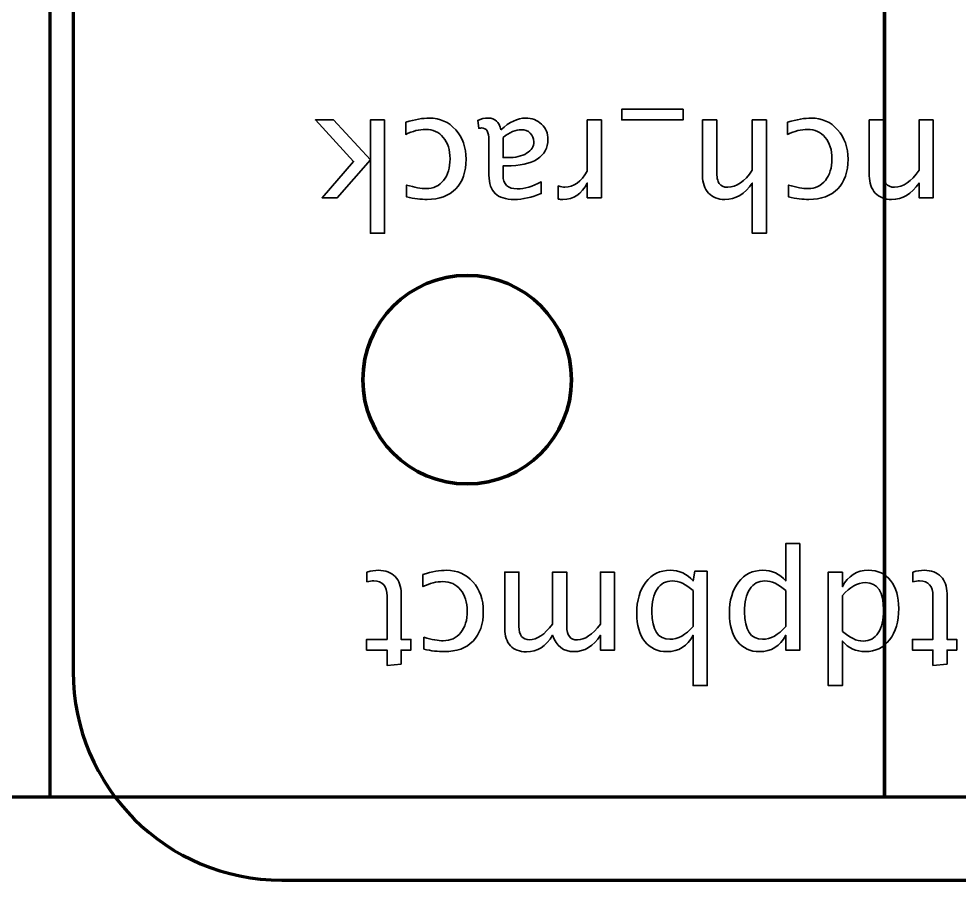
# Model space of a CAD drawing. Header units: centimetres. Extents: x -42 to 42, y -79 to 44.
# Drawn here: x 12.552 to 14.805, y -17.2 to -15.135 of the extents above; entities that cross this region are included whole.
import ezdxf

# ---------------------------------------------------------------- set-up
doc = ezdxf.new("R2010")
doc.units = ezdxf.units.CM
doc.header["$MEASUREMENT"] = 0
doc.layers.add('Layer 1', color=7, linetype='Continuous')

msp = doc.modelspace()

# ---------------------------------------------------------------- linework, layer by layer
at = {"layer": 'Layer 1', "color": 30, "lineweight": 106}
for points in [[(-18.37401, -17.00001), (16.62599, -17.00001), (16.62599, -13.00001), (-18.37401, -13.00001), (-18.37401, -17.00001)], [(12.62599, -17.00001), (16.62599, -17.00001), (16.62599, -13.00001), (12.62599, -13.00001), (12.62599, -17.00001)], [(12.62599, -17.00001), (14.62599, -17.00001), (14.62599, -15.00001), (12.62599, -15.00001), (12.62599, -17.00001)], [(14.62599, -17.00001), (16.62599, -17.00001), (16.62599, -15.00001), (14.62599, -15.00001), (14.62599, -17.00001)]]:
    msp.add_lwpolyline(points, close=True, dxfattribs=at)
at = {"layer": 'Layer 1', "color": 5, "lineweight": 106}
for points in [[(-18.374, -17), (16.626, -17), (16.626, -13), (-18.374, -13), (-18.374, -17)], [(12.626, -17), (16.626, -17), (16.626, -13), (12.626, -13), (12.626, -17)], [(12.626, -17), (14.626, -17), (14.626, -15), (12.626, -15), (12.626, -17)], [(14.626, -17), (16.626, -17), (16.626, -15), (14.626, -15), (14.626, -17)]]:
    msp.add_lwpolyline(points, close=True, dxfattribs=at)
at = {"layer": 'Layer 1', "color": 30, "lineweight": 106}
msp.add_ellipse((13.626, -16), major_axis=(0, 0.25), ratio=1, dxfattribs=at)
at = {"layer": 'Layer 1', "color": 5, "lineweight": 106}
msp.add_ellipse((13.62601, -15.99999), major_axis=(0, 0.25), ratio=1, dxfattribs=at)
at = {"layer": 'Layer 1', "lineweight": 106}
for points, knots in [([(23.08201, -13.29998), (23.08201, -13.29998), (23.08201, -16.69998), (23.08201, -16.69998), (23.08201, -16.69998), (23.08201, -16.97612), (22.85815, -17.19998), (22.58201, -17.19998), (22.58201, -17.19998), (22.58201, -17.19998), (13.18201, -17.19998), (13.18201, -17.19998), (13.18201, -17.19998), (12.90587, -17.19998), (12.68201, -16.97612), (12.68201, -16.69998), (12.68201, -16.69998), (12.68201, -16.69998), (12.68201, -13.29998), (12.68201, -13.29998), (12.68201, -13.29998), (12.68201, -13.02384), (12.90587, -12.79998), (13.18201, -12.79998), (13.18201, -12.79998), (13.18201, -12.79998), (22.58201, -12.79998), (22.58201, -12.79998), (22.58201, -12.79998), (22.85815, -12.79998), (23.08201, -13.02384), (23.08201, -13.29998)], [0, 0, 0, 0, 0.1111111, 0.1111111, 0.1111111, 0.1111111, 0.2222222, 0.2222222, 0.2222222, 0.2222222, 0.3333333, 0.3333333, 0.3333333, 0.3333333, 0.4444444, 0.4444444, 0.4444444, 0.4444444, 0.5555556, 0.5555556, 0.5555556, 0.5555556, 0.6666667, 0.6666667, 0.6666667, 0.6666667, 0.7777778, 0.7777778, 0.7777778, 0.7777778, 1, 1, 1, 1]), ([(13.62602, -16.24998), (13.48795, -16.24998), (13.37602, -16.13805), (13.37602, -15.99998), (13.37602, -15.99998), (13.37602, -15.86191), (13.48795, -15.74998), (13.62602, -15.74998), (13.62602, -15.74998), (13.76409, -15.74998), (13.87602, -15.86191), (13.87602, -15.99998), (13.87602, -15.99998), (13.87602, -16.13805), (13.76409, -16.24998), (13.62602, -16.24998)], [0, 0, 0, 0, 0.2, 0.2, 0.2, 0.2, 0.4, 0.4, 0.4, 0.4, 0.6, 0.6, 0.6, 0.6, 1, 1, 1, 1])]:
    msp.add_open_spline(points, degree=3, knots=knots, dxfattribs=at)
at = {"layer": 'Layer 1', "color": 5, "lineweight": 35}
for points, knots in [([(14.14332, -15.35158), (14.14332, -15.35158), (14.14332, -15.37698), (14.14332, -15.37698), (14.14332, -15.37698), (14.14332, -15.37698), (13.99657, -15.37698), (13.99657, -15.37698), (13.99657, -15.37698), (13.99657, -15.37698), (13.99657, -15.35158), (13.99657, -15.35158), (13.99657, -15.35158), (13.99657, -15.35158), (14.14332, -15.35158), (14.14332, -15.35158)], [0, 0, 0, 0, 0.2, 0.2, 0.2, 0.2, 0.4, 0.4, 0.4, 0.4, 0.6, 0.6, 0.6, 0.6, 1, 1, 1, 1]), ([(13.42806, -15.37698), (13.42806, -15.37698), (13.42806, -15.64897), (13.42806, -15.64897), (13.42806, -15.64897), (13.42806, -15.64897), (13.3942, -15.64897), (13.3942, -15.64897), (13.3942, -15.64897), (13.3942, -15.64897), (13.3942, -15.47323), (13.3942, -15.47323), (13.3942, -15.47323), (13.3942, -15.47323), (13.31482, -15.56395), (13.31482, -15.56395), (13.31482, -15.56395), (13.31482, -15.56395), (13.27825, -15.56395), (13.27825, -15.56395), (13.27825, -15.56395), (13.27825, -15.56395), (13.3541, -15.4767), (13.3541, -15.4767), (13.3541, -15.4767), (13.3541, -15.4767), (13.26237, -15.37698), (13.26237, -15.37698), (13.26237, -15.37698), (13.26237, -15.37698), (13.306, -15.37698), (13.306, -15.37698), (13.306, -15.37698), (13.306, -15.37698), (13.3942, -15.47288), (13.3942, -15.47288), (13.3942, -15.47288), (13.3942, -15.47288), (13.3942, -15.37698), (13.3942, -15.37698), (13.3942, -15.37698), (13.3942, -15.37698), (13.42806, -15.37698), (13.42806, -15.37698)], [0, 0, 0, 0, 0.0833333, 0.0833333, 0.0833333, 0.0833333, 0.1666667, 0.1666667, 0.1666667, 0.1666667, 0.25, 0.25, 0.25, 0.25, 0.3333333, 0.3333333, 0.3333333, 0.3333333, 0.4166667, 0.4166667, 0.4166667, 0.4166667, 0.5, 0.5, 0.5, 0.5, 0.5833333, 0.5833333, 0.5833333, 0.5833333, 0.6666667, 0.6666667, 0.6666667, 0.6666667, 0.75, 0.75, 0.75, 0.75, 0.8333333, 0.8333333, 0.8333333, 0.8333333, 1, 1, 1, 1]), ([(13.47892, -15.38262), (13.50085, -15.37604), (13.51978, -15.37275), (13.53572, -15.37275), (13.53572, -15.37275), (13.561, -15.37275), (13.58193, -15.3821), (13.59857, -15.40073), (13.59857, -15.40073), (13.61521, -15.41943), (13.62356, -15.44301), (13.62356, -15.47141), (13.62356, -15.47141), (13.62356, -15.50175), (13.61533, -15.52544), (13.59887, -15.54238), (13.59887, -15.54238), (13.5824, -15.55937), (13.55941, -15.56783), (13.5299, -15.56783), (13.5299, -15.56783), (13.51537, -15.56783), (13.49903, -15.56583), (13.48104, -15.56184), (13.48104, -15.56184), (13.48104, -15.56184), (13.48104, -15.53326), (13.48104, -15.53326), (13.48104, -15.53326), (13.50015, -15.53891), (13.51573, -15.54173), (13.52772, -15.54173), (13.52772, -15.54173), (13.54513, -15.54173), (13.55906, -15.5352), (13.56947, -15.52221), (13.56947, -15.52221), (13.57987, -15.50921), (13.58511, -15.49187), (13.58511, -15.47023), (13.58511, -15.47023), (13.58511, -15.44924), (13.5797, -15.43231), (13.56894, -15.41931), (13.56894, -15.41931), (13.55818, -15.40638), (13.54413, -15.39991), (13.52666, -15.39991), (13.52666, -15.39991), (13.5112, -15.39991), (13.49532, -15.40391), (13.47892, -15.41191), (13.47892, -15.41191), (13.47892, -15.41191), (13.47892, -15.38262), (13.47892, -15.38262)], [0, 0, 0, 0, 0.0666667, 0.0666667, 0.0666667, 0.0666667, 0.1333333, 0.1333333, 0.1333333, 0.1333333, 0.2, 0.2, 0.2, 0.2, 0.2666667, 0.2666667, 0.2666667, 0.2666667, 0.3333333, 0.3333333, 0.3333333, 0.3333333, 0.4, 0.4, 0.4, 0.4, 0.4666667, 0.4666667, 0.4666667, 0.4666667, 0.5333333, 0.5333333, 0.5333333, 0.5333333, 0.6, 0.6, 0.6, 0.6, 0.6666667, 0.6666667, 0.6666667, 0.6666667, 0.7333333, 0.7333333, 0.7333333, 0.7333333, 0.8, 0.8, 0.8, 0.8, 0.8666667, 0.8666667, 0.8666667, 0.8666667, 1, 1, 1, 1]), ([(13.70717, -15.40079), (13.72751, -15.3821), (13.74709, -15.37275), (13.7659, -15.37275), (13.7659, -15.37275), (13.78137, -15.37275), (13.79424, -15.37757), (13.80442, -15.38727), (13.80442, -15.38727), (13.81465, -15.39697), (13.81976, -15.4092), (13.81976, -15.42396), (13.81976, -15.42396), (13.81976, -15.44436), (13.81118, -15.46006), (13.79401, -15.471), (13.79401, -15.471), (13.77684, -15.48193), (13.7522, -15.4874), (13.7201, -15.4874), (13.7201, -15.4874), (13.7201, -15.4874), (13.71216, -15.4874), (13.71216, -15.4874), (13.71216, -15.4874), (13.71216, -15.4874), (13.71216, -15.50992), (13.71216, -15.50992), (13.71216, -15.50992), (13.71216, -15.53162), (13.72345, -15.54243), (13.74609, -15.54243), (13.74609, -15.54243), (13.76361, -15.54243), (13.78278, -15.53691), (13.80353, -15.52585), (13.80353, -15.52585), (13.80353, -15.52585), (13.80353, -15.55372), (13.80353, -15.55372), (13.80353, -15.55372), (13.78072, -15.56313), (13.7592, -15.56783), (13.73903, -15.56783), (13.73903, -15.56783), (13.71828, -15.56783), (13.70293, -15.56313), (13.69311, -15.55366), (13.69311, -15.55366), (13.68324, -15.5442), (13.6783, -15.52962), (13.6783, -15.50992), (13.6783, -15.50992), (13.6783, -15.50992), (13.6783, -15.42543), (13.6783, -15.42543), (13.6783, -15.42543), (13.6783, -15.40608), (13.67236, -15.39638), (13.66042, -15.39638), (13.66042, -15.39638), (13.65895, -15.39638), (13.65678, -15.39662), (13.6539, -15.39709), (13.6539, -15.39709), (13.6539, -15.39709), (13.65148, -15.37827), (13.65148, -15.37827), (13.65148, -15.37827), (13.65919, -15.37457), (13.66765, -15.37275), (13.67694, -15.37275), (13.67694, -15.37275), (13.69276, -15.37275), (13.70281, -15.3821), (13.70717, -15.40079)], [0, 0, 0, 0, 0.05, 0.05, 0.05, 0.05, 0.1, 0.1, 0.1, 0.1, 0.15, 0.15, 0.15, 0.15, 0.2, 0.2, 0.2, 0.2, 0.25, 0.25, 0.25, 0.25, 0.3, 0.3, 0.3, 0.3, 0.35, 0.35, 0.35, 0.35, 0.4, 0.4, 0.4, 0.4, 0.45, 0.45, 0.45, 0.45, 0.5, 0.5, 0.5, 0.5, 0.55, 0.55, 0.55, 0.55, 0.6, 0.6, 0.6, 0.6, 0.65, 0.65, 0.65, 0.65, 0.7, 0.7, 0.7, 0.7, 0.75, 0.75, 0.75, 0.75, 0.8, 0.8, 0.8, 0.8, 0.85, 0.85, 0.85, 0.85, 0.9, 0.9, 0.9, 0.9, 1, 1, 1, 1]), ([(13.94788, -15.37698), (13.94788, -15.37698), (13.94788, -15.56395), (13.94788, -15.56395), (13.94788, -15.56395), (13.94788, -15.56395), (13.91402, -15.56395), (13.91402, -15.56395), (13.91402, -15.56395), (13.91402, -15.56395), (13.91402, -15.52862), (13.91402, -15.52862), (13.91402, -15.52862), (13.90055, -15.55478), (13.88103, -15.56783), (13.8554, -15.56783), (13.8554, -15.56783), (13.85193, -15.56783), (13.84834, -15.56754), (13.84452, -15.56695), (13.84452, -15.56695), (13.84452, -15.56695), (13.84452, -15.53526), (13.84452, -15.53526), (13.84452, -15.53526), (13.8504, -15.5372), (13.85557, -15.5382), (13.86004, -15.5382), (13.86004, -15.5382), (13.88156, -15.5382), (13.89955, -15.5255), (13.91402, -15.50004), (13.91402, -15.50004), (13.91402, -15.50004), (13.91402, -15.37698), (13.91402, -15.37698), (13.91402, -15.37698), (13.91402, -15.37698), (13.94788, -15.37698), (13.94788, -15.37698)], [0, 0, 0, 0, 0.0909091, 0.0909091, 0.0909091, 0.0909091, 0.1818182, 0.1818182, 0.1818182, 0.1818182, 0.2727273, 0.2727273, 0.2727273, 0.2727273, 0.3636364, 0.3636364, 0.3636364, 0.3636364, 0.4545455, 0.4545455, 0.4545455, 0.4545455, 0.5454545, 0.5454545, 0.5454545, 0.5454545, 0.6363636, 0.6363636, 0.6363636, 0.6363636, 0.7272727, 0.7272727, 0.7272727, 0.7272727, 0.8181818, 0.8181818, 0.8181818, 0.8181818, 1, 1, 1, 1]), ([(14.34323, -15.37698), (14.34323, -15.37698), (14.34323, -15.64897), (14.34323, -15.64897), (14.34323, -15.64897), (14.34323, -15.64897), (14.30937, -15.64897), (14.30937, -15.64897), (14.30937, -15.64897), (14.30937, -15.64897), (14.30937, -15.52862), (14.30937, -15.52862), (14.30937, -15.52862), (14.29143, -15.55478), (14.26944, -15.56783), (14.24346, -15.56783), (14.24346, -15.56783), (14.22711, -15.56783), (14.21412, -15.56272), (14.20453, -15.55243), (14.20453, -15.55243), (14.19495, -15.5422), (14.19013, -15.52838), (14.19013, -15.5111), (14.19013, -15.5111), (14.19013, -15.5111), (14.19013, -15.37698), (14.19013, -15.37698), (14.19013, -15.37698), (14.19013, -15.37698), (14.22399, -15.37698), (14.22399, -15.37698), (14.22399, -15.37698), (14.22399, -15.37698), (14.22399, -15.50004), (14.22399, -15.50004), (14.22399, -15.50004), (14.22399, -15.51392), (14.22605, -15.5238), (14.23011, -15.52967), (14.23011, -15.52967), (14.23422, -15.53561), (14.24099, -15.53855), (14.25045, -15.53855), (14.25045, -15.53855), (14.27127, -15.53855), (14.29096, -15.52497), (14.30937, -15.49781), (14.30937, -15.49781), (14.30937, -15.49781), (14.30937, -15.37698), (14.30937, -15.37698), (14.30937, -15.37698), (14.30937, -15.37698), (14.34323, -15.37698), (14.34323, -15.37698)], [0, 0, 0, 0, 0.0666667, 0.0666667, 0.0666667, 0.0666667, 0.1333333, 0.1333333, 0.1333333, 0.1333333, 0.2, 0.2, 0.2, 0.2, 0.2666667, 0.2666667, 0.2666667, 0.2666667, 0.3333333, 0.3333333, 0.3333333, 0.3333333, 0.4, 0.4, 0.4, 0.4, 0.4666667, 0.4666667, 0.4666667, 0.4666667, 0.5333333, 0.5333333, 0.5333333, 0.5333333, 0.6, 0.6, 0.6, 0.6, 0.6666667, 0.6666667, 0.6666667, 0.6666667, 0.7333333, 0.7333333, 0.7333333, 0.7333333, 0.8, 0.8, 0.8, 0.8, 0.8666667, 0.8666667, 0.8666667, 0.8666667, 1, 1, 1, 1]), ([(14.39409, -15.38262), (14.41602, -15.37604), (14.43495, -15.37275), (14.45089, -15.37275), (14.45089, -15.37275), (14.47617, -15.37275), (14.4971, -15.3821), (14.51374, -15.40073), (14.51374, -15.40073), (14.53038, -15.41943), (14.53873, -15.44301), (14.53873, -15.47141), (14.53873, -15.47141), (14.53873, -15.50175), (14.5305, -15.52544), (14.51404, -15.54238), (14.51404, -15.54238), (14.49757, -15.55937), (14.47458, -15.56783), (14.44507, -15.56783), (14.44507, -15.56783), (14.43054, -15.56783), (14.4142, -15.56583), (14.39621, -15.56184), (14.39621, -15.56184), (14.39621, -15.56184), (14.39621, -15.53326), (14.39621, -15.53326), (14.39621, -15.53326), (14.41532, -15.53891), (14.4309, -15.54173), (14.44289, -15.54173), (14.44289, -15.54173), (14.4603, -15.54173), (14.47423, -15.5352), (14.48464, -15.52221), (14.48464, -15.52221), (14.49504, -15.50921), (14.50028, -15.49187), (14.50028, -15.47023), (14.50028, -15.47023), (14.50028, -15.44924), (14.49487, -15.43231), (14.48411, -15.41931), (14.48411, -15.41931), (14.47335, -15.40638), (14.4593, -15.39991), (14.44183, -15.39991), (14.44183, -15.39991), (14.42637, -15.39991), (14.41049, -15.40391), (14.39409, -15.41191), (14.39409, -15.41191), (14.39409, -15.41191), (14.39409, -15.38262), (14.39409, -15.38262)], [0, 0, 0, 0, 0.0666667, 0.0666667, 0.0666667, 0.0666667, 0.1333333, 0.1333333, 0.1333333, 0.1333333, 0.2, 0.2, 0.2, 0.2, 0.2666667, 0.2666667, 0.2666667, 0.2666667, 0.3333333, 0.3333333, 0.3333333, 0.3333333, 0.4, 0.4, 0.4, 0.4, 0.4666667, 0.4666667, 0.4666667, 0.4666667, 0.5333333, 0.5333333, 0.5333333, 0.5333333, 0.6, 0.6, 0.6, 0.6, 0.6666667, 0.6666667, 0.6666667, 0.6666667, 0.7333333, 0.7333333, 0.7333333, 0.7333333, 0.8, 0.8, 0.8, 0.8, 0.8666667, 0.8666667, 0.8666667, 0.8666667, 1, 1, 1, 1]), ([(14.74287, -15.37698), (14.74287, -15.37698), (14.74287, -15.56395), (14.74287, -15.56395), (14.74287, -15.56395), (14.74287, -15.56395), (14.70901, -15.56395), (14.70901, -15.56395), (14.70901, -15.56395), (14.70901, -15.56395), (14.70901, -15.52862), (14.70901, -15.52862), (14.70901, -15.52862), (14.69107, -15.55478), (14.66908, -15.56783), (14.6431, -15.56783), (14.6431, -15.56783), (14.62675, -15.56783), (14.61376, -15.56272), (14.60417, -15.55243), (14.60417, -15.55243), (14.59459, -15.5422), (14.58977, -15.52838), (14.58977, -15.5111), (14.58977, -15.5111), (14.58977, -15.5111), (14.58977, -15.37698), (14.58977, -15.37698), (14.58977, -15.37698), (14.58977, -15.37698), (14.62363, -15.37698), (14.62363, -15.37698), (14.62363, -15.37698), (14.62363, -15.37698), (14.62363, -15.50004), (14.62363, -15.50004), (14.62363, -15.50004), (14.62363, -15.51392), (14.62569, -15.5238), (14.62975, -15.52967), (14.62975, -15.52967), (14.63386, -15.53561), (14.64063, -15.53855), (14.65009, -15.53855), (14.65009, -15.53855), (14.67091, -15.53855), (14.6906, -15.52497), (14.70901, -15.49781), (14.70901, -15.49781), (14.70901, -15.49781), (14.70901, -15.37698), (14.70901, -15.37698), (14.70901, -15.37698), (14.70901, -15.37698), (14.74287, -15.37698), (14.74287, -15.37698)], [0, 0, 0, 0, 0.0666667, 0.0666667, 0.0666667, 0.0666667, 0.1333333, 0.1333333, 0.1333333, 0.1333333, 0.2, 0.2, 0.2, 0.2, 0.2666667, 0.2666667, 0.2666667, 0.2666667, 0.3333333, 0.3333333, 0.3333333, 0.3333333, 0.4, 0.4, 0.4, 0.4, 0.4666667, 0.4666667, 0.4666667, 0.4666667, 0.5333333, 0.5333333, 0.5333333, 0.5333333, 0.6, 0.6, 0.6, 0.6, 0.6666667, 0.6666667, 0.6666667, 0.6666667, 0.7333333, 0.7333333, 0.7333333, 0.7333333, 0.8, 0.8, 0.8, 0.8, 0.8666667, 0.8666667, 0.8666667, 0.8666667, 1, 1, 1, 1]), ([(13.71216, -15.41925), (13.71216, -15.41925), (13.71216, -15.46729), (13.71216, -15.46729), (13.71216, -15.46729), (13.71216, -15.46729), (13.72304, -15.46764), (13.72304, -15.46764), (13.72304, -15.46764), (13.74186, -15.46764), (13.75702, -15.46418), (13.76861, -15.45724), (13.76861, -15.45724), (13.78013, -15.45024), (13.78589, -15.44101), (13.78589, -15.42949), (13.78589, -15.42949), (13.78589, -15.42143), (13.78301, -15.41455), (13.77731, -15.40897), (13.77731, -15.40897), (13.77155, -15.40338), (13.76455, -15.40062), (13.75626, -15.40062), (13.75626, -15.40062), (13.74215, -15.40062), (13.72745, -15.40685), (13.71216, -15.41925)], [0, 0, 0, 0, 0.125, 0.125, 0.125, 0.125, 0.25, 0.25, 0.25, 0.25, 0.375, 0.375, 0.375, 0.375, 0.5, 0.5, 0.5, 0.5, 0.625, 0.625, 0.625, 0.625, 0.75, 0.75, 0.75, 0.75, 1, 1, 1, 1]), ([(14.42341, -16.39309), (14.42341, -16.39309), (14.42341, -16.64815), (14.42341, -16.64815), (14.42341, -16.64815), (14.42341, -16.64815), (14.38955, -16.64815), (14.38955, -16.64815), (14.38955, -16.64815), (14.38955, -16.64815), (14.38955, -16.61282), (14.38955, -16.61282), (14.38955, -16.61282), (14.37567, -16.63898), (14.3548, -16.65203), (14.32699, -16.65203), (14.32699, -16.65203), (14.30447, -16.65203), (14.28677, -16.64386), (14.27383, -16.62746), (14.27383, -16.62746), (14.2609, -16.61105), (14.25443, -16.58865), (14.25443, -16.56025), (14.25443, -16.56025), (14.25443, -16.52933), (14.26178, -16.50434), (14.27642, -16.4854), (14.27642, -16.4854), (14.29106, -16.46641), (14.31035, -16.45695), (14.33422, -16.45695), (14.33422, -16.45695), (14.35638, -16.45695), (14.37485, -16.46541), (14.38955, -16.48241), (14.38955, -16.48241), (14.38955, -16.48241), (14.38955, -16.39309), (14.38955, -16.39309), (14.38955, -16.39309), (14.38955, -16.39309), (14.42341, -16.39309), (14.42341, -16.39309)], [0, 0, 0, 0, 0.0833333, 0.0833333, 0.0833333, 0.0833333, 0.1666667, 0.1666667, 0.1666667, 0.1666667, 0.25, 0.25, 0.25, 0.25, 0.3333333, 0.3333333, 0.3333333, 0.3333333, 0.4166667, 0.4166667, 0.4166667, 0.4166667, 0.5, 0.5, 0.5, 0.5, 0.5833333, 0.5833333, 0.5833333, 0.5833333, 0.6666667, 0.6666667, 0.6666667, 0.6666667, 0.75, 0.75, 0.75, 0.75, 0.8333333, 0.8333333, 0.8333333, 0.8333333, 1, 1, 1, 1]), ([(13.3857, -16.46124), (13.39617, -16.45836), (13.40528, -16.45695), (13.41299, -16.45695), (13.41299, -16.45695), (13.43027, -16.45695), (13.44374, -16.46189), (13.45338, -16.47176), (13.45338, -16.47176), (13.46308, -16.48164), (13.4679, -16.49534), (13.4679, -16.51292), (13.4679, -16.51292), (13.4679, -16.51292), (13.4679, -16.62275), (13.4679, -16.62275), (13.4679, -16.62275), (13.4679, -16.62275), (13.4913, -16.62275), (13.4913, -16.62275), (13.4913, -16.62275), (13.4913, -16.62275), (13.4913, -16.64815), (13.4913, -16.64815), (13.4913, -16.64815), (13.4913, -16.64815), (13.4679, -16.64815), (13.4679, -16.64815), (13.4679, -16.64815), (13.4679, -16.64815), (13.4679, -16.68196), (13.4679, -16.68196), (13.4679, -16.68196), (13.4679, -16.68196), (13.43404, -16.6852), (13.43404, -16.6852), (13.43404, -16.6852), (13.43404, -16.6852), (13.43404, -16.64815), (13.43404, -16.64815), (13.43404, -16.64815), (13.43404, -16.64815), (13.385, -16.64815), (13.385, -16.64815), (13.385, -16.64815), (13.385, -16.64815), (13.385, -16.62275), (13.385, -16.62275), (13.385, -16.62275), (13.385, -16.62275), (13.43404, -16.62275), (13.43404, -16.62275), (13.43404, -16.62275), (13.43404, -16.62275), (13.43404, -16.51904), (13.43404, -16.51904), (13.43404, -16.51904), (13.43404, -16.49458), (13.42339, -16.48235), (13.40217, -16.48235), (13.40217, -16.48235), (13.39764, -16.48235), (13.39217, -16.48311), (13.3857, -16.48458), (13.3857, -16.48458), (13.3857, -16.48458), (13.3857, -16.46124), (13.3857, -16.46124)], [0, 0, 0, 0, 0.0555556, 0.0555556, 0.0555556, 0.0555556, 0.1111111, 0.1111111, 0.1111111, 0.1111111, 0.1666667, 0.1666667, 0.1666667, 0.1666667, 0.2222222, 0.2222222, 0.2222222, 0.2222222, 0.2777778, 0.2777778, 0.2777778, 0.2777778, 0.3333333, 0.3333333, 0.3333333, 0.3333333, 0.3888889, 0.3888889, 0.3888889, 0.3888889, 0.4444444, 0.4444444, 0.4444444, 0.4444444, 0.5, 0.5, 0.5, 0.5, 0.5555556, 0.5555556, 0.5555556, 0.5555556, 0.6111111, 0.6111111, 0.6111111, 0.6111111, 0.6666667, 0.6666667, 0.6666667, 0.6666667, 0.7222222, 0.7222222, 0.7222222, 0.7222222, 0.7777778, 0.7777778, 0.7777778, 0.7777778, 0.8333333, 0.8333333, 0.8333333, 0.8333333, 0.8888889, 0.8888889, 0.8888889, 0.8888889, 1, 1, 1, 1]), ([(13.52017, -16.46682), (13.5421, -16.46024), (13.56103, -16.45695), (13.57697, -16.45695), (13.57697, -16.45695), (13.60225, -16.45695), (13.62318, -16.4663), (13.63982, -16.48493), (13.63982, -16.48493), (13.65646, -16.50363), (13.66481, -16.52721), (13.66481, -16.55561), (13.66481, -16.55561), (13.66481, -16.58595), (13.65658, -16.60964), (13.64012, -16.62658), (13.64012, -16.62658), (13.62365, -16.64357), (13.60066, -16.65203), (13.57115, -16.65203), (13.57115, -16.65203), (13.55662, -16.65203), (13.54028, -16.65003), (13.52229, -16.64604), (13.52229, -16.64604), (13.52229, -16.64604), (13.52229, -16.61746), (13.52229, -16.61746), (13.52229, -16.61746), (13.5414, -16.62311), (13.55698, -16.62593), (13.56897, -16.62593), (13.56897, -16.62593), (13.58638, -16.62593), (13.60031, -16.6194), (13.61072, -16.60641), (13.61072, -16.60641), (13.62112, -16.59341), (13.62636, -16.57607), (13.62636, -16.55443), (13.62636, -16.55443), (13.62636, -16.53344), (13.62095, -16.51651), (13.61019, -16.50351), (13.61019, -16.50351), (13.59943, -16.49058), (13.58538, -16.48411), (13.56791, -16.48411), (13.56791, -16.48411), (13.55245, -16.48411), (13.53657, -16.48811), (13.52017, -16.49611), (13.52017, -16.49611), (13.52017, -16.49611), (13.52017, -16.46682), (13.52017, -16.46682)], [0, 0, 0, 0, 0.0666667, 0.0666667, 0.0666667, 0.0666667, 0.1333333, 0.1333333, 0.1333333, 0.1333333, 0.2, 0.2, 0.2, 0.2, 0.2666667, 0.2666667, 0.2666667, 0.2666667, 0.3333333, 0.3333333, 0.3333333, 0.3333333, 0.4, 0.4, 0.4, 0.4, 0.4666667, 0.4666667, 0.4666667, 0.4666667, 0.5333333, 0.5333333, 0.5333333, 0.5333333, 0.6, 0.6, 0.6, 0.6, 0.6666667, 0.6666667, 0.6666667, 0.6666667, 0.7333333, 0.7333333, 0.7333333, 0.7333333, 0.8, 0.8, 0.8, 0.8, 0.8666667, 0.8666667, 0.8666667, 0.8666667, 1, 1, 1, 1]), ([(13.97937, -16.46118), (13.97937, -16.46118), (13.97937, -16.64815), (13.97937, -16.64815), (13.97937, -16.64815), (13.97937, -16.64815), (13.94551, -16.64815), (13.94551, -16.64815), (13.94551, -16.64815), (13.94551, -16.64815), (13.94551, -16.61282), (13.94551, -16.61282), (13.94551, -16.61282), (13.92898, -16.63898), (13.90782, -16.65203), (13.88189, -16.65203), (13.88189, -16.65203), (13.8569, -16.65203), (13.83991, -16.63898), (13.83085, -16.61282), (13.83085, -16.61282), (13.8148, -16.63922), (13.79393, -16.65239), (13.76818, -16.65239), (13.76818, -16.65239), (13.75177, -16.65239), (13.73901, -16.64757), (13.7299, -16.63786), (13.7299, -16.63786), (13.72079, -16.62816), (13.7162, -16.61458), (13.7162, -16.59712), (13.7162, -16.59712), (13.7162, -16.59712), (13.7162, -16.46118), (13.7162, -16.46118), (13.7162, -16.46118), (13.7162, -16.46118), (13.75007, -16.46118), (13.75007, -16.46118), (13.75007, -16.46118), (13.75007, -16.46118), (13.75007, -16.59153), (13.75007, -16.59153), (13.75007, -16.59153), (13.75007, -16.61282), (13.75853, -16.62346), (13.77547, -16.62346), (13.77547, -16.62346), (13.79305, -16.62346), (13.81151, -16.61105), (13.83085, -16.58618), (13.83085, -16.58618), (13.83085, -16.58618), (13.83085, -16.46118), (13.83085, -16.46118), (13.83085, -16.46118), (13.83085, -16.46118), (13.86472, -16.46118), (13.86472, -16.46118), (13.86472, -16.46118), (13.86472, -16.46118), (13.86472, -16.59165), (13.86472, -16.59165), (13.86472, -16.59165), (13.86472, -16.61311), (13.8733, -16.62381), (13.89053, -16.62381), (13.89053, -16.62381), (13.90764, -16.62381), (13.92599, -16.61135), (13.94551, -16.58636), (13.94551, -16.58636), (13.94551, -16.58636), (13.94551, -16.46118), (13.94551, -16.46118), (13.94551, -16.46118), (13.94551, -16.46118), (13.97937, -16.46118), (13.97937, -16.46118)], [0, 0, 0, 0, 0.047619, 0.047619, 0.047619, 0.047619, 0.0952381, 0.0952381, 0.0952381, 0.0952381, 0.1428571, 0.1428571, 0.1428571, 0.1428571, 0.1904762, 0.1904762, 0.1904762, 0.1904762, 0.2380952, 0.2380952, 0.2380952, 0.2380952, 0.2857143, 0.2857143, 0.2857143, 0.2857143, 0.3333333, 0.3333333, 0.3333333, 0.3333333, 0.3809524, 0.3809524, 0.3809524, 0.3809524, 0.4285714, 0.4285714, 0.4285714, 0.4285714, 0.4761905, 0.4761905, 0.4761905, 0.4761905, 0.5238095, 0.5238095, 0.5238095, 0.5238095, 0.5714286, 0.5714286, 0.5714286, 0.5714286, 0.6190476, 0.6190476, 0.6190476, 0.6190476, 0.6666667, 0.6666667, 0.6666667, 0.6666667, 0.7142857, 0.7142857, 0.7142857, 0.7142857, 0.7619048, 0.7619048, 0.7619048, 0.7619048, 0.8095238, 0.8095238, 0.8095238, 0.8095238, 0.8571429, 0.8571429, 0.8571429, 0.8571429, 0.9047619, 0.9047619, 0.9047619, 0.9047619, 1, 1, 1, 1]), ([(14.20139, -16.45906), (14.20139, -16.45906), (14.20139, -16.73317), (14.20139, -16.73317), (14.20139, -16.73317), (14.20139, -16.73317), (14.16753, -16.73317), (14.16753, -16.73317), (14.16753, -16.73317), (14.16753, -16.73317), (14.16753, -16.61282), (14.16753, -16.61282), (14.16753, -16.61282), (14.15365, -16.63898), (14.13278, -16.65203), (14.10497, -16.65203), (14.10497, -16.65203), (14.08245, -16.65203), (14.06475, -16.64386), (14.05181, -16.62746), (14.05181, -16.62746), (14.03888, -16.61105), (14.03241, -16.58865), (14.03241, -16.56025), (14.03241, -16.56025), (14.03241, -16.52933), (14.03976, -16.50434), (14.0544, -16.4854), (14.0544, -16.4854), (14.06904, -16.46641), (14.08833, -16.45695), (14.1122, -16.45695), (14.1122, -16.45695), (14.13436, -16.45695), (14.15283, -16.46541), (14.16753, -16.48241), (14.16753, -16.48241), (14.16753, -16.48241), (14.17164, -16.45906), (14.17164, -16.45906), (14.17164, -16.45906), (14.17164, -16.45906), (14.20139, -16.45906), (14.20139, -16.45906)], [0, 0, 0, 0, 0.0833333, 0.0833333, 0.0833333, 0.0833333, 0.1666667, 0.1666667, 0.1666667, 0.1666667, 0.25, 0.25, 0.25, 0.25, 0.3333333, 0.3333333, 0.3333333, 0.3333333, 0.4166667, 0.4166667, 0.4166667, 0.4166667, 0.5, 0.5, 0.5, 0.5, 0.5833333, 0.5833333, 0.5833333, 0.5833333, 0.6666667, 0.6666667, 0.6666667, 0.6666667, 0.75, 0.75, 0.75, 0.75, 0.8333333, 0.8333333, 0.8333333, 0.8333333, 1, 1, 1, 1]), ([(14.52514, -16.46118), (14.52514, -16.46118), (14.52514, -16.49628), (14.52514, -16.49628), (14.52514, -16.49628), (14.53895, -16.47006), (14.55977, -16.45695), (14.58758, -16.45695), (14.58758, -16.45695), (14.61016, -16.45695), (14.62791, -16.46512), (14.64085, -16.48152), (14.64085, -16.48152), (14.65378, -16.49793), (14.66025, -16.52033), (14.66025, -16.54873), (14.66025, -16.54873), (14.66025, -16.57977), (14.6529, -16.60476), (14.63826, -16.62369), (14.63826, -16.62369), (14.62356, -16.64257), (14.60428, -16.65203), (14.58035, -16.65203), (14.58035, -16.65203), (14.55818, -16.65203), (14.53978, -16.64357), (14.52514, -16.62658), (14.52514, -16.62658), (14.52514, -16.62658), (14.52514, -16.73317), (14.52514, -16.73317), (14.52514, -16.73317), (14.52514, -16.73317), (14.49127, -16.73317), (14.49127, -16.73317), (14.49127, -16.73317), (14.49127, -16.73317), (14.49127, -16.46118), (14.49127, -16.46118), (14.49127, -16.46118), (14.49127, -16.46118), (14.52514, -16.46118), (14.52514, -16.46118)], [0, 0, 0, 0, 0.0833333, 0.0833333, 0.0833333, 0.0833333, 0.1666667, 0.1666667, 0.1666667, 0.1666667, 0.25, 0.25, 0.25, 0.25, 0.3333333, 0.3333333, 0.3333333, 0.3333333, 0.4166667, 0.4166667, 0.4166667, 0.4166667, 0.5, 0.5, 0.5, 0.5, 0.5833333, 0.5833333, 0.5833333, 0.5833333, 0.6666667, 0.6666667, 0.6666667, 0.6666667, 0.75, 0.75, 0.75, 0.75, 0.8333333, 0.8333333, 0.8333333, 0.8333333, 1, 1, 1, 1]), ([(14.69376, -16.46124), (14.70423, -16.45836), (14.71334, -16.45695), (14.72105, -16.45695), (14.72105, -16.45695), (14.73833, -16.45695), (14.7518, -16.46189), (14.76144, -16.47176), (14.76144, -16.47176), (14.77114, -16.48164), (14.77596, -16.49534), (14.77596, -16.51292), (14.77596, -16.51292), (14.77596, -16.51292), (14.77596, -16.62275), (14.77596, -16.62275), (14.77596, -16.62275), (14.77596, -16.62275), (14.79936, -16.62275), (14.79936, -16.62275), (14.79936, -16.62275), (14.79936, -16.62275), (14.79936, -16.64815), (14.79936, -16.64815), (14.79936, -16.64815), (14.79936, -16.64815), (14.77596, -16.64815), (14.77596, -16.64815), (14.77596, -16.64815), (14.77596, -16.64815), (14.77596, -16.68196), (14.77596, -16.68196), (14.77596, -16.68196), (14.77596, -16.68196), (14.7421, -16.6852), (14.7421, -16.6852), (14.7421, -16.6852), (14.7421, -16.6852), (14.7421, -16.64815), (14.7421, -16.64815), (14.7421, -16.64815), (14.7421, -16.64815), (14.69306, -16.64815), (14.69306, -16.64815), (14.69306, -16.64815), (14.69306, -16.64815), (14.69306, -16.62275), (14.69306, -16.62275), (14.69306, -16.62275), (14.69306, -16.62275), (14.7421, -16.62275), (14.7421, -16.62275), (14.7421, -16.62275), (14.7421, -16.62275), (14.7421, -16.51904), (14.7421, -16.51904), (14.7421, -16.51904), (14.7421, -16.49458), (14.73145, -16.48235), (14.71023, -16.48235), (14.71023, -16.48235), (14.7057, -16.48235), (14.70023, -16.48311), (14.69376, -16.48458), (14.69376, -16.48458), (14.69376, -16.48458), (14.69376, -16.46124), (14.69376, -16.46124)], [0, 0, 0, 0, 0.0555556, 0.0555556, 0.0555556, 0.0555556, 0.1111111, 0.1111111, 0.1111111, 0.1111111, 0.1666667, 0.1666667, 0.1666667, 0.1666667, 0.2222222, 0.2222222, 0.2222222, 0.2222222, 0.2777778, 0.2777778, 0.2777778, 0.2777778, 0.3333333, 0.3333333, 0.3333333, 0.3333333, 0.3888889, 0.3888889, 0.3888889, 0.3888889, 0.4444444, 0.4444444, 0.4444444, 0.4444444, 0.5, 0.5, 0.5, 0.5, 0.5555556, 0.5555556, 0.5555556, 0.5555556, 0.6111111, 0.6111111, 0.6111111, 0.6111111, 0.6666667, 0.6666667, 0.6666667, 0.6666667, 0.7222222, 0.7222222, 0.7222222, 0.7222222, 0.7777778, 0.7777778, 0.7777778, 0.7777778, 0.8333333, 0.8333333, 0.8333333, 0.8333333, 0.8888889, 0.8888889, 0.8888889, 0.8888889, 1, 1, 1, 1]), ([(14.16753, -16.50575), (14.15006, -16.49011), (14.13348, -16.48235), (14.11761, -16.48235), (14.11761, -16.48235), (14.10203, -16.48235), (14.08997, -16.48887), (14.08151, -16.50187), (14.08151, -16.50187), (14.07298, -16.51486), (14.06875, -16.53315), (14.06875, -16.55678), (14.06875, -16.55678), (14.06875, -16.60053), (14.08321, -16.6224), (14.11214, -16.6224), (14.11214, -16.6224), (14.13107, -16.6224), (14.14953, -16.61217), (14.16753, -16.59165), (14.16753, -16.59165), (14.16753, -16.59165), (14.16753, -16.50575), (14.16753, -16.50575)], [0, 0, 0, 0, 0.1428571, 0.1428571, 0.1428571, 0.1428571, 0.2857143, 0.2857143, 0.2857143, 0.2857143, 0.4285714, 0.4285714, 0.4285714, 0.4285714, 0.5714286, 0.5714286, 0.5714286, 0.5714286, 0.7142857, 0.7142857, 0.7142857, 0.7142857, 1, 1, 1, 1]), ([(14.38955, -16.50575), (14.37208, -16.49011), (14.3555, -16.48235), (14.33963, -16.48235), (14.33963, -16.48235), (14.32405, -16.48235), (14.31199, -16.48887), (14.30353, -16.50187), (14.30353, -16.50187), (14.295, -16.51486), (14.29077, -16.53315), (14.29077, -16.55678), (14.29077, -16.55678), (14.29077, -16.60053), (14.30523, -16.6224), (14.33416, -16.6224), (14.33416, -16.6224), (14.35309, -16.6224), (14.37155, -16.61217), (14.38955, -16.59165), (14.38955, -16.59165), (14.38955, -16.59165), (14.38955, -16.50575), (14.38955, -16.50575)], [0, 0, 0, 0, 0.1428571, 0.1428571, 0.1428571, 0.1428571, 0.2857143, 0.2857143, 0.2857143, 0.2857143, 0.4285714, 0.4285714, 0.4285714, 0.4285714, 0.5714286, 0.5714286, 0.5714286, 0.5714286, 0.7142857, 0.7142857, 0.7142857, 0.7142857, 1, 1, 1, 1]), ([(14.52514, -16.60341), (14.54272, -16.61887), (14.55935, -16.62663), (14.57511, -16.62663), (14.57511, -16.62663), (14.59063, -16.62663), (14.60263, -16.62017), (14.61115, -16.60717), (14.61115, -16.60717), (14.61968, -16.59424), (14.62391, -16.57589), (14.62391, -16.55214), (14.62391, -16.55214), (14.62391, -16.50845), (14.60945, -16.48658), (14.58046, -16.48658), (14.58046, -16.48658), (14.56165, -16.48658), (14.54319, -16.49687), (14.52514, -16.51739), (14.52514, -16.51739), (14.52514, -16.51739), (14.52514, -16.60341), (14.52514, -16.60341)], [0, 0, 0, 0, 0.1428571, 0.1428571, 0.1428571, 0.1428571, 0.2857143, 0.2857143, 0.2857143, 0.2857143, 0.4285714, 0.4285714, 0.4285714, 0.4285714, 0.5714286, 0.5714286, 0.5714286, 0.5714286, 0.7142857, 0.7142857, 0.7142857, 0.7142857, 1, 1, 1, 1])]:
    msp.add_open_spline(points, degree=3, knots=knots, dxfattribs=at)

doc.saveas('drawing.dxf')
